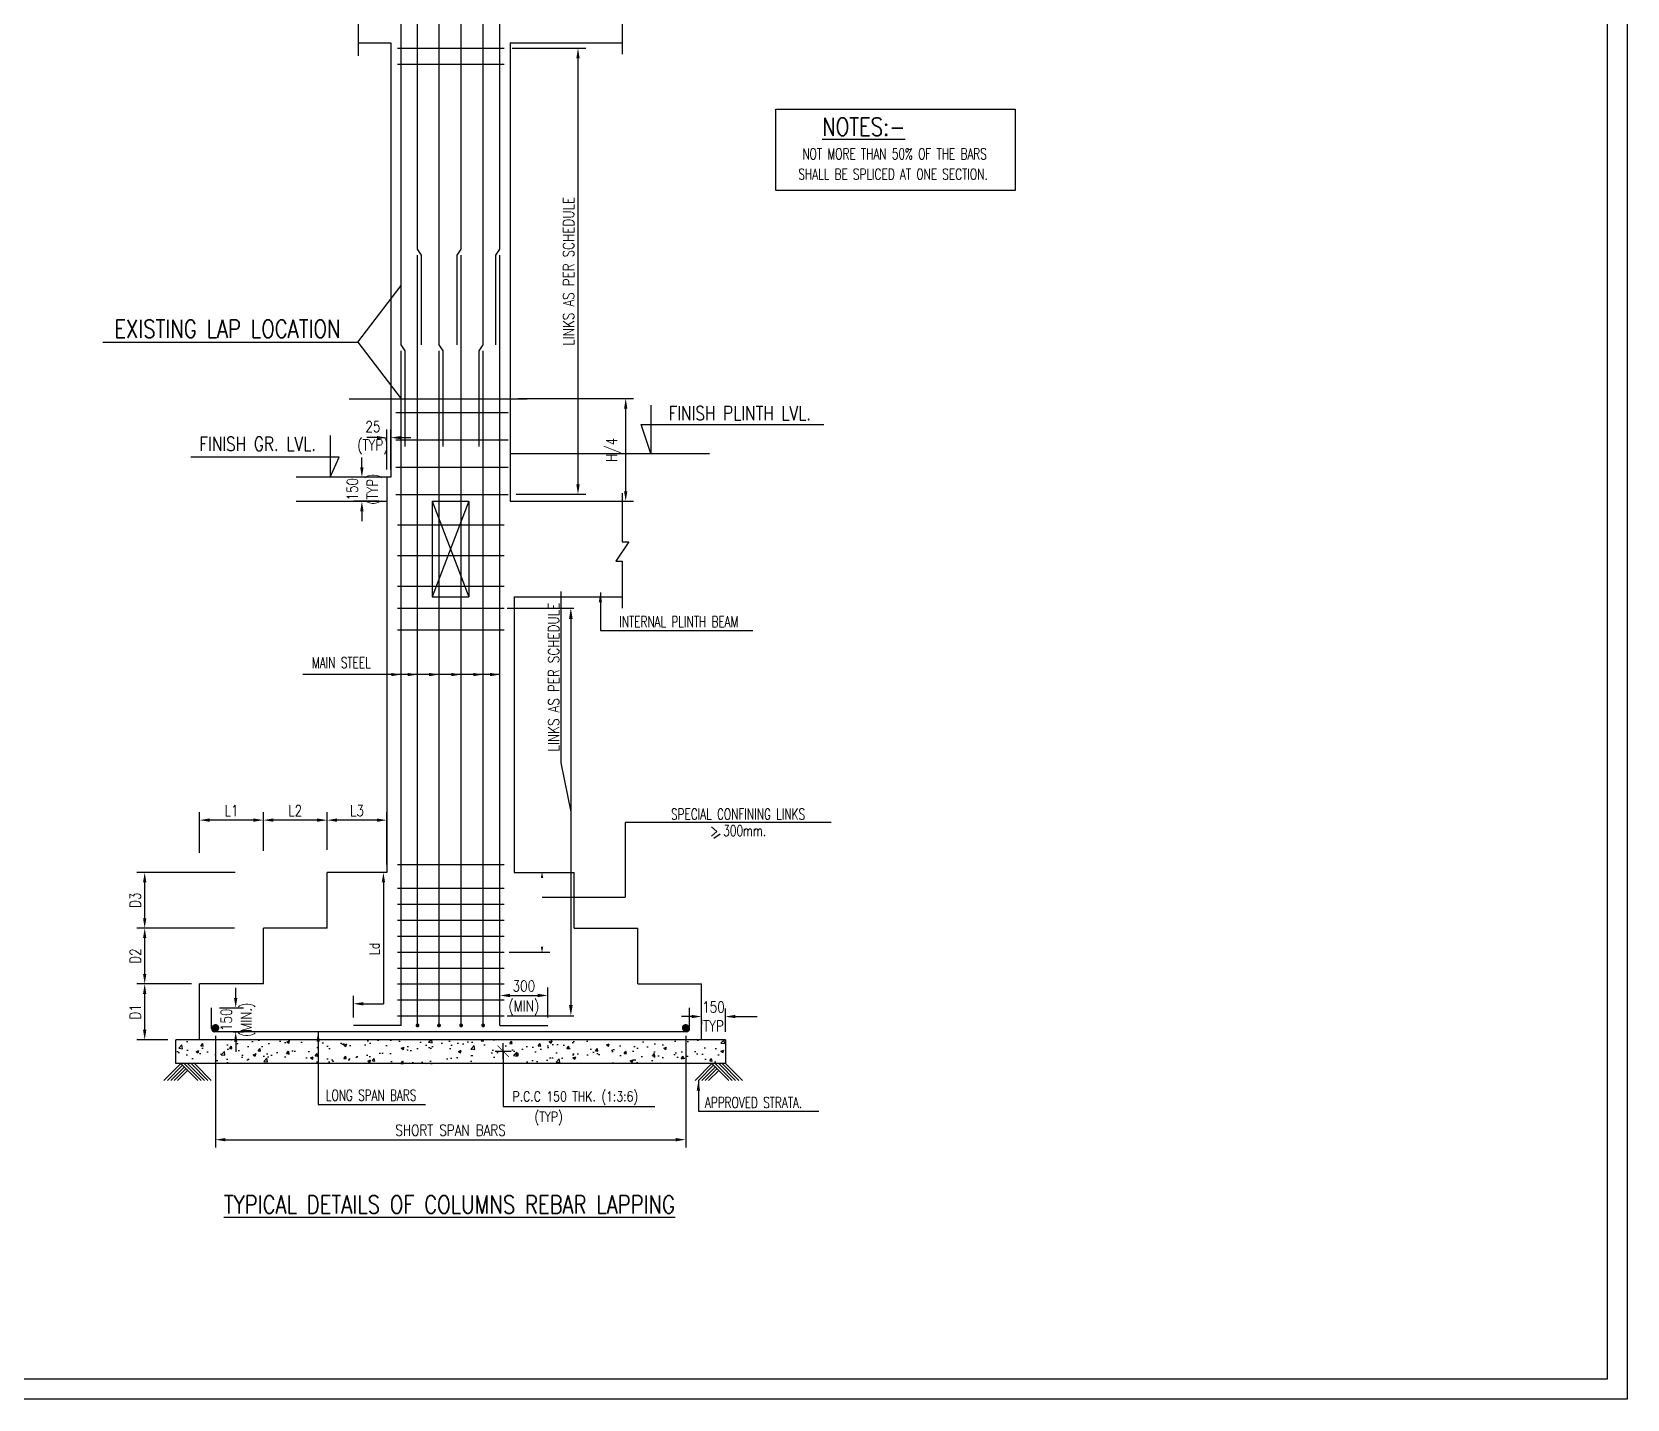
# Model space of a CAD drawing. Extents: x 455722 to 896904, y -439105 to -272741.
# Drawn here: x 856861 to 896904, y -439105 to -404796 of the extents above; entities that cross this region are included whole.
import ezdxf
from ezdxf.enums import TextEntityAlignment as Align
from ezdxf.lldxf.tags import DXFTag

# ---------------------------------------------------------------- set-up
doc = ezdxf.new("R2010")
doc.units = 0
doc.header["$LTSCALE"] = 500
doc.header["$MEASUREMENT"] = 0
doc.layers.get('DEFPOINTS').update_dxf_attribs({"color": 4})
for name, color, linetype in [('CEN', 8, 'CENTER'), ('COL', 1, 'Continuous'), ('DIM', 5, 'Continuous'), ('FOOT', 4, 'Continuous'), ('FRAME', 6, 'Continuous'), ('LINK', 2, 'Continuous'), ('P.C.C.', 8, 'Continuous'), ('RING', 4, 'Continuous'), ('S-CONCRET LINE', 4, 'Continuous'), ('S-REINFORCEMENT', 6, 'Continuous'), ('S-TEXT-1', 4, 'Continuous'), ('S-TITLE', 6, 'Continuous'), ('TXT', 4, 'Continuous'), ('TXT1', 2, 'Continuous')]:
    doc.layers.add(name, color=color, linetype=linetype)
doc.styles.add('ROMAND', font='simplex.shx')
doc.styles.add('ROMANS', font='simplex.shx', dxfattribs={"width": 0.8, "height": 275, "bigfont": 'bigfont.shx'})
tags = doc.linetypes.add('CENTER', pattern=[2, 1.25, -0.25, 0.25, -0.25]).pattern_tags.tags
tags[10:11] = [DXFTag(74, 4), DXFTag(75, 0), DXFTag(340, '0'), DXFTag(46, 1.0), DXFTag(50, 0.0), DXFTag(44, 0.0), DXFTag(45, 0.0)]
tags[8:9] = [DXFTag(74, 4), DXFTag(75, 0), DXFTag(340, '0'), DXFTag(46, 1.0), DXFTag(50, 0.0), DXFTag(44, 0.0), DXFTag(45, 0.0)]
tags[6:7] = [DXFTag(74, 4), DXFTag(75, 0), DXFTag(340, '0'), DXFTag(46, 1.0), DXFTag(50, 0.0), DXFTag(44, 0.0), DXFTag(45, 0.0)]
tags[4:5] = [DXFTag(74, 4), DXFTag(75, 0), DXFTag(340, '0'), DXFTag(46, 1.0), DXFTag(50, 0.0), DXFTag(44, 0.0), DXFTag(45, 0.0)]
doc.dimstyles.new('Copy of INT2TIMES', dxfattribs={"dimtxt": 300, "dimasz": 275, "dimexe": 75, "dimexo": 75, "dimgap": 40, "dimtad": 1, "dimdec": 0, "dimlfac": 0.5, "dimrnd": 5, "dimzin": 0, "dimdsep": 46, "dimtxsty": 'ROMANS', "dimcen": -1, "dimclrd": 5, "dimclre": 5, "dimclrt": 4, "dimadec": 0, "dimazin": 0, "dimtfac": 1, "dimtdec": 0, "dimtix": 1, "dimtofl": 0, "dimtmove": 2, "dimatfit": 3, "dimfxl": 0, "dimtolj": 1, "dimtzin": 0, "dimarcsym": 0})
doc.dimstyles.new('dim25', dxfattribs={"dimtxt": 250, "dimasz": 250, "dimexe": 200, "dimexo": 200, "dimgap": 100, "dimtad": 1, "dimdec": 0, "dimlfac": 0.25, "dimzin": 0, "dimdsep": 46, "dimtxsty": 'ROMANS', "dimcen": 0, "dimclrd": 5, "dimclre": 5, "dimclrt": 4, "dimadec": 0, "dimazin": 0, "dimtfac": 1, "dimtdec": 0, "dimtix": 1, "dimtofl": 0, "dimtmove": 2, "dimatfit": 3, "dimfxl": 0, "dimtolj": 1, "dimtzin": 0, "dimlwd": -1, "dimlwe": -1, "dimarcsym": 0})
doc.dimstyles.new('INT$7', dxfattribs={"dimtxt": 9, "dimasz": 8, "dimexe": 8, "dimexo": 3, "dimgap": 2, "dimtad": 1, "dimdec": 0, "dimzin": 0, "dimdsep": 46, "dimtxsty": 'ROMANS', "dimblk": 'DIMTICK', "dimcen": -0.25, "dimclrd": 5, "dimclre": 5, "dimclrt": 4, "dimadec": 0, "dimazin": 0, "dimtfac": 1, "dimtdec": 0, "dimtix": 1, "dimtofl": 0, "dimtmove": 2, "dimatfit": 3, "dimldrblk": 'DIMTICK', "dimfxl": 0, "dimtolj": 1, "dimtzin": 0, "dimarcsym": 0})

# ---------------------------------------------------------------- blocks, each defined once
blk = doc.blocks.new('*D390')
at = {"layer": 'DEFPOINTS', "color": 0}
for p in [(861370, -429287), (861976, -429287), (861712, -429887)]:
    blk.add_point(p, dxfattribs=at)
at = {"layer": 'DIM', "color": 5}
for p, q in [((861976, -429037), (861976, -428787)), ((861570, -429287), (862176, -429287)), ((861912, -429887), (862176, -429887)), ((861976, -430137), (861976, -430387))]:
    blk.add_line(p, q, dxfattribs=at)
for points in [[(861934, -429037), (862017, -429037), (861976, -429287)], [(862017, -430137), (861934, -430137), (861976, -429887)]]:
    blk.add_solid(points, dxfattribs=at)
at = {"layer": 'DIM', "color": 4, "char_height": 275, "attachment_point": 5, "rotation": 90, "style": 'ROMANS'}
for s, insert in [('(MIN.)', (862285, -429587)), ('\\A1;150', (861738, -429587))]:
    blk.add_mtext(s, dxfattribs=dict(at, insert=insert))
blk = doc.blocks.new('*D391')
at = {"layer": 'DEFPOINTS', "color": 0}
for p in [(859692, -428687), (861070, -428687), (860470, -430087)]:
    blk.add_point(p, dxfattribs=at)
at = {"layer": 'DIM', "color": 5}
for p, q in [((860870, -428687), (859492, -428687)), ((859692, -429837), (859692, -428937)), ((860270, -430087), (859492, -430087))]:
    blk.add_line(p, q, dxfattribs=at)
for points in [[(859733, -428937), (859650, -428937), (859692, -428687)], [(859650, -429837), (859733, -429837), (859692, -430087)]]:
    blk.add_solid(points, dxfattribs=at)
at = {"layer": 'DIM', "color": 4, "insert": (859454, -429387), "char_height": 275, "attachment_point": 5, "rotation": 90, "style": 'ROMANS'}
blk.add_mtext('\\A1;D1', dxfattribs=at)
blk = doc.blocks.new('*D392')
at = {"layer": 'DEFPOINTS', "color": 0}
for p in [(859692, -427287), (862144, -427287), (861070, -428687)]:
    blk.add_point(p, dxfattribs=at)
at = {"layer": 'DIM', "color": 5}
for p, q in [((861944, -427287), (859492, -427287)), ((859692, -428437), (859692, -427537)), ((860870, -428687), (859492, -428687))]:
    blk.add_line(p, q, dxfattribs=at)
for points in [[(859733, -427537), (859650, -427537), (859692, -427287)], [(859650, -428437), (859733, -428437), (859692, -428687)]]:
    blk.add_solid(points, dxfattribs=at)
at = {"layer": 'DIM', "color": 4, "insert": (859454, -427987), "char_height": 275, "attachment_point": 5, "rotation": 90, "style": 'ROMANS'}
blk.add_mtext('\\A1;D2', dxfattribs=at)
blk = doc.blocks.new('*D393')
at = {"layer": 'DEFPOINTS', "color": 0}
for p in [(859692, -425887), (862164, -425887), (862144, -427287)]:
    blk.add_point(p, dxfattribs=at)
at = {"layer": 'DIM', "color": 5}
for p, q in [((861964, -425887), (859492, -425887)), ((859692, -427037), (859692, -426137)), ((861944, -427287), (859492, -427287))]:
    blk.add_line(p, q, dxfattribs=at)
for points in [[(859733, -426137), (859650, -426137), (859692, -425887)], [(859650, -427037), (859733, -427037), (859692, -427287)]]:
    blk.add_solid(points, dxfattribs=at)
at = {"layer": 'DIM', "color": 4, "insert": (859454, -426587), "char_height": 275, "attachment_point": 5, "rotation": 90, "style": 'ROMANS'}
blk.add_mtext('\\A1;D3', dxfattribs=at)
blk = doc.blocks.new('*D394')
at = {"layer": 'DEFPOINTS', "color": 0}
for p in [(864270, -424576), (864270, -425520), (865770, -425887)]:
    blk.add_point(p, dxfattribs=at)
at = {"layer": 'DIM', "color": 5}
for p, q in [((864270, -425320), (864270, -424376)), ((865770, -425687), (865770, -424376)), ((865520, -424576), (864520, -424576))]:
    blk.add_line(p, q, dxfattribs=at)
for points in [[(864520, -424534), (864520, -424617), (864270, -424576)], [(865520, -424617), (865520, -424534), (865770, -424576)]]:
    blk.add_solid(points, dxfattribs=at)
at = {"layer": 'DIM', "color": 4, "insert": (865020, -424338), "char_height": 275, "attachment_point": 5, "style": 'ROMANS'}
blk.add_mtext('\\A1;L3', dxfattribs=at)
blk = doc.blocks.new('*D395')
at = {"layer": 'DEFPOINTS', "color": 0}
for p in [(862670, -424576), (862670, -425548), (864270, -425520)]:
    blk.add_point(p, dxfattribs=at)
at = {"layer": 'DIM', "color": 5}
for p, q in [((862670, -425348), (862670, -424376)), ((864270, -425320), (864270, -424376)), ((864020, -424576), (862920, -424576))]:
    blk.add_line(p, q, dxfattribs=at)
for points in [[(862920, -424534), (862920, -424617), (862670, -424576)], [(864020, -424617), (864020, -424534), (864270, -424576)]]:
    blk.add_solid(points, dxfattribs=at)
at = {"layer": 'DIM', "color": 4, "insert": (863470, -424338), "char_height": 275, "attachment_point": 5, "style": 'ROMANS'}
blk.add_mtext('\\A1;L2', dxfattribs=at)
blk = doc.blocks.new('*D396')
at = {"layer": 'DEFPOINTS', "color": 0}
for p in [(861070, -424576), (861070, -425595), (862670, -425548)]:
    blk.add_point(p, dxfattribs=at)
at = {"layer": 'DIM', "color": 5}
for p, q in [((861070, -425395), (861070, -424376)), ((862670, -425348), (862670, -424376)), ((862420, -424576), (861320, -424576))]:
    blk.add_line(p, q, dxfattribs=at)
for points in [[(861320, -424534), (861320, -424617), (861070, -424576)], [(862420, -424617), (862420, -424534), (862670, -424576)]]:
    blk.add_solid(points, dxfattribs=at)
at = {"layer": 'DIM', "color": 4, "insert": (861870, -424338), "char_height": 275, "attachment_point": 5, "style": 'ROMANS'}
blk.add_mtext('\\A1;L1', dxfattribs=at)
blk = doc.blocks.new('*D397')
at = {"layer": 'DEFPOINTS', "color": 0}
for p in [(873670, -429387), (874270, -429505), (874270, -430087)]:
    blk.add_point(p, dxfattribs=at)
at = {"layer": 'DIM', "color": 5}
for p, q in [((873420, -429505), (873170, -429505)), ((873670, -429587), (873670, -429705)), ((874270, -429887), (874270, -429305)), ((874520, -429505), (874770, -429505))]:
    blk.add_line(p, q, dxfattribs=at)
for points in [[(873420, -429546), (873420, -429463), (873670, -429505)], [(874520, -429463), (874520, -429546), (874270, -429505)]]:
    blk.add_solid(points, dxfattribs=at)
at = {"layer": 'DIM', "color": 4, "char_height": 275, "attachment_point": 5, "style": 'ROMANS'}
for s, insert in [('\\A1;150', (873970, -429267)), ('TYP', (873970, -429742))]:
    blk.add_mtext(s, dxfattribs=dict(at, insert=insert))
blk = doc.blocks.new('*D398')
at = {"layer": 'DEFPOINTS', "color": 0}
for p in [(865770, -415973), (865144, -416573), (865770, -416573)]:
    blk.add_point(p, dxfattribs=at)
at = {"layer": 'DIM', "color": 5, "linetype": 'Continuous'}
for p, q in [((865144, -415723), (865144, -415473)), ((865570, -415973), (864944, -415973)), ((865570, -416573), (864944, -416573)), ((865144, -416823), (865144, -417073))]:
    blk.add_line(p, q, dxfattribs=at)
at = {"layer": 'DIM', "color": 5}
for points in [[(865102, -415723), (865185, -415723), (865144, -415973)], [(865185, -416823), (865102, -416823), (865144, -416573)]]:
    blk.add_solid(points, dxfattribs=at)
at = {"layer": 'DIM', "color": 4, "char_height": 275, "attachment_point": 5, "rotation": 90, "style": 'ROMANS'}
for s, insert in [('\\A1;150', (864906, -416273)), ('(TYP)', (865453, -416273))]:
    blk.add_mtext(s, dxfattribs=dict(at, insert=insert))
blk = doc.blocks.new('*D399')
at = {"layer": 'DEFPOINTS', "color": 0}
for p in [(868718, -419253), (868718, -429487), (870389, -429487)]:
    blk.add_point(p, dxfattribs=at)
at = {"layer": 'DIM', "color": 5, "lineweight": -2, "ltscale": 2}
for p, q in [((870135, -418836), (870135, -423138)), ((868793, -419253), (870464, -419253)), ((870389, -419528), (870389, -429212)), ((870135, -423138), (870389, -424370)), ((868793, -429487), (870464, -429487))]:
    blk.add_line(p, q, dxfattribs=at)
at = {"layer": 'DIM', "color": 5}
for points in [[(870435, -419528), (870343, -419528), (870389, -419253)], [(870343, -429212), (870435, -429212), (870389, -429487)]]:
    blk.add_solid(points, dxfattribs=at)
at = {"layer": 'DIM', "color": 4, "insert": (869957, -420987), "char_height": 275, "attachment_point": 5, "rotation": 90, "style": 'ROMANS'}
blk.add_mtext('\\A1;LINKS AS PER SCHEDULE \\P', dxfattribs=at)
blk = doc.blocks.new('*D400')
at = {"layer": 'DEFPOINTS', "color": 0}
for p in [(868718, -405207), (868818, -416400), (870568, -416400)]:
    blk.add_point(p, dxfattribs=at)
at = {"layer": 'DIM', "color": 5}
for p, q in [((868918, -405207), (870768, -405207)), ((870568, -405457), (870568, -416150)), ((869018, -416400), (870768, -416400))]:
    blk.add_line(p, q, dxfattribs=at)
for points in [[(870610, -405457), (870527, -405457), (870568, -405207)], [(870527, -416150), (870610, -416150), (870568, -416400)]]:
    blk.add_solid(points, dxfattribs=at)
at = {"layer": 'DIM', "color": 4, "insert": (870331, -410804), "char_height": 275, "attachment_point": 5, "rotation": 90, "style": 'ROMANS'}
blk.add_mtext('\\A1;LINKS AS PER SCHEDULE', dxfattribs=at)
blk = doc.blocks.new('*D405')
at = {"layer": 'DEFPOINTS', "color": 0}
for p in [(869810, -428976), (868610, -429728), (869810, -429728)]:
    blk.add_point(p, dxfattribs=at)
at = {"layer": 'DIM', "color": 5}
for p, q in [((868610, -429528), (868610, -428776)), ((869810, -429528), (869810, -428776)), ((868860, -428976), (869560, -428976))]:
    blk.add_line(p, q, dxfattribs=at)
for points in [[(868860, -428934), (868860, -429018), (868610, -428976)], [(869560, -429018), (869560, -428934), (869810, -428976)]]:
    blk.add_solid(points, dxfattribs=at)
at = {"layer": 'DIM', "color": 4, "char_height": 275, "attachment_point": 5, "style": 'ROMANS'}
for s, insert in [('\\A1;300', (869210, -428739)), ('(MIN)', (869210, -429286))]:
    blk.add_mtext(s, dxfattribs=dict(at, insert=insert))
blk = doc.blocks.new('DIMTICK')
for p, q in [((-1, 0), (1, 0)), ((0, 1), (0, -1))]:
    blk.add_line(p, q)
at = {"color": 2, "const_width": 0.1}
blk.add_lwpolyline([(0.71, 0.71), (-0.71, -0.71)], dxfattribs=at)
blk = doc.blocks.new('*D406')
at = {"layer": 'DEFPOINTS', "color": 0}
for p in [(861468, -429790), (873272, -429790), (873272, -432595)]:
    blk.add_point(p, dxfattribs=at)
at = {"layer": 'DIM', "color": 5}
for p, q in [((861468, -429990), (861468, -432795)), ((873272, -429990), (873272, -432795)), ((861718, -432595), (873022, -432595))]:
    blk.add_line(p, q, dxfattribs=at)
for points in [[(861718, -432553), (861718, -432636), (861468, -432595)], [(873022, -432636), (873022, -432553), (873272, -432595)]]:
    blk.add_solid(points, dxfattribs=at)
at = {"layer": 'DIM', "color": 4, "insert": (867370, -432357), "char_height": 275, "attachment_point": 5, "style": 'ROMANS'}
blk.add_mtext('\\A1;SHORT SPAN BARS', dxfattribs=at)
blk = doc.blocks.new('*D410')
at = {"layer": 'DEFPOINTS', "color": 0}
for p in [(865770, -414977), (865770, -415973), (865870, -415973)]:
    blk.add_point(p, dxfattribs=at)
at = {"layer": 'DIM', "color": 5}
for p, q in [((865770, -415773), (865770, -414777)), ((865870, -415773), (865870, -414777)), ((865520, -414977), (865270, -414977)), ((866120, -414977), (866370, -414977))]:
    blk.add_line(p, q, dxfattribs=at)
for points in [[(865520, -415019), (865520, -414936), (865770, -414977)], [(866120, -414936), (866120, -415019), (865870, -414977)]]:
    blk.add_solid(points, dxfattribs=at)
at = {"layer": 'DIM', "color": 4, "insert": (865420, -414977), "char_height": 275, "attachment_point": 5, "style": 'ROMANS'}
blk.add_mtext('\\A1;25\\P(TYP)', dxfattribs=at)
blk = doc.blocks.new('*D411')
at = {"layer": 'DEFPOINTS', "color": 0}
for p in [(868870, -413998), (871766, -413998), (871071, -416573)]:
    blk.add_point(p, dxfattribs=at)
at = {"layer": 'DIM', "color": 5}
for p, q in [((869070, -413998), (871966, -413998)), ((871766, -416323), (871766, -414248)), ((871271, -416573), (871966, -416573))]:
    blk.add_line(p, q, dxfattribs=at)
for points in [[(871808, -414248), (871725, -414248), (871766, -413998)], [(871725, -416323), (871808, -416323), (871766, -416573)]]:
    blk.add_solid(points, dxfattribs=at)
at = {"layer": 'DIM', "color": 4, "insert": (871457, -415286), "char_height": 275, "attachment_point": 5, "rotation": 90, "style": 'ROMANS'}
blk.add_mtext('\\A1;H/4', dxfattribs=at)

msp = doc.modelspace()

# ---------------------------------------------------------------- hatches: boundary and pattern name
at = {"layer": 'P.C.C.'}
h = msp.add_hatch(dxfattribs=at)
h.set_pattern_fill('AR-CONC', color=256, scale=100, style=0)
h.set_pattern_definition([(50, (176035.6, -519056.06), (717.2602, -62.75213), [75, -825]), (355, (176035.6, -519056.06), (-138.7513, 752.1921), [60, -660]), (100.4514, (176095.4, -519061.3), (578.5094, 689.43954), [63.7402, -701.1421]), (46.1842, (176035.6, -518856.1), (1067.241, -165.519), [112.5, -1237.5]), (96.6356, (176124.6, -518869.9), (934.6627, 974.1179), [95.6103, -1051.713]), (351.1842, (176035.6, -518856.1), (934.662, 974.1186), [90, -990]), (21, (176135.6, -518906.06), (596.90705, -402.6189), [75, -825]), (326, (176135.6, -518906.06), (243.3153, 725.15005), [60, -660]), (71.4514, (176185.36, -518939.6), (840.2226, 322.5305), [63.7402, -701.1421]), (37.5, (176035.61, -519056.06), (12.159855, 332.89385), [0, -652, 0, -670, 0, -662.5]), (7.5, (176035.6, -519056.06), (263.06954, 394.41171), [0, -382, 0, -637, 0, -252.5]), (327.5, (175812.61, -519056.06), (533.82244, -22.55487), [0, -250, 0, -780, 0, -1035]), (317.5, (175712.6, -519056.06), (583.18617, 100.10498), [0, -325, 0, -518, 0, -735])])
h.paths.add_polyline_path([(865325.002, -430086.642), (865325.002, -430686.642), (874270.114, -430686.642), (874270.114, -430086.642)])
h.paths.add_polyline_path([(865325.002, -430686.642), (865325.002, -430086.642), (860470.114, -430086.642), (860470.114, -430686.642)])

# ---------------------------------------------------------------- linework, layer by layer
at = {"color": 1}
for points in [[(835172.5, -311494), (896903.5, -311494), (896903.5, -439104.5), (835172.5, -439104.5)], [(835672.5, -311994), (896403.5, -311994), (896403.5, -438604.5), (835672.5, -438604.5)]]:
    msp.add_lwpolyline(points, close=True, dxfattribs=at)
at = {"layer": 'CEN'}
msp.add_line((864825.503, -414000.269), (869295.503, -414000.269), dxfattribs=at)
at = {"layer": 'CEN', "linetype": 'Continuous'}
msp.add_line((868839.881, -427886.642), (869858.881, -427886.642), dxfattribs=at)
at = {"layer": 'COL', "linetype": 'Continuous', "const_width": 48}
for points in [[(866517.89, -429727.642, 1), (866565.89, -429727.642, 1)], [(867056.308, -429727.642, 1), (867104.308, -429727.642, 1)], [(867611.134, -429727.642, 1), (867659.134, -429727.642, 1)], [(868163.746, -429727.642, 1), (868211.746, -429727.642, 1)]]:
    msp.add_lwpolyline(points, format="xyb", close=True, dxfattribs=at)
at = {"layer": 'DIM'}
for p, q in [((865043.886, -412580.075), (866130.114, -411159.882)), ((858640, -412580.075), (865043.886, -412580.075)), ((865043.886, -412580.075), (866130.114, -414000.269)), ((866910.114, -416573.381), (867830.114, -418973.381)), ((867830.114, -416573.381), (866910.114, -418973.381)), ((876924.997, -424632.204), (871756.243, -424632.204)), ((871756.243, -424632.204), (871756.243, -426510.009)), ((869665.954, -426510.009), (871756.243, -426510.009)), ((874350.114, -429504.559), (875069.114, -429504.559))]:
    msp.add_line(p, q, dxfattribs=at)
at = {"layer": 'DIM', "color": 3}
msp.add_line((868870.114, -415373.381), (873870.408, -415373.381), dxfattribs=at)
at = {"layer": 'DIM', "color": 3, "linetype": 'Continuous'}
msp.add_line((865870.114, -415973.381), (863492.503, -415973.381), dxfattribs=at)
at = {"layer": 'DIM', "color": 5}
for p, q in [((865671.249, -425886.642), (865484.249, -425886.642)), ((865684.249, -426136.642), (865684.249, -429184.855)), ((864930.114, -429527.642), (864930.114, -428984.855)), ((865180.114, -429184.855), (865684.249, -429184.855))]:
    msp.add_line(p, q, dxfattribs=at)
at = {"layer": 'DIM', "color": 8}
for points in [[(865054.517, -402460.421), (865054.517, -403635.469), (865220.881, -403635.469), (864888.153, -404122.286), (865054.517, -404122.286), (865054.517, -405393.466)], [(871681.302, -402460.421), (871681.302, -403661.6), (871847.666, -403661.6), (871514.937, -404148.417), (871681.302, -404148.417), (871681.302, -405352.337)], [(871681.302, -416367.429), (871681.302, -417590.822), (871847.666, -417590.822), (871514.937, -418077.639), (871681.302, -418077.639), (871681.302, -419259.346)]]:
    msp.add_lwpolyline(points, dxfattribs=at)
at = {"layer": 'DIM', "flags": 128}
msp.add_lwpolyline([(869665.954, -427750.202, 61.213, 0, 0), (869665.954, -427903.132, 0, 0, 0), (869665.954, -426861.447, 0, 0, 0), (869665.954, -425873.762, 0, 61.213, 0), (869665.954, -426026.692, 0, 0, 0)], format="xyseb", dxfattribs=at)
at = {"layer": 'DIM', "color": 5}
for points in [[(865642.582, -426136.642), (865725.916, -426136.642), (865684.249, -425886.642)], [(865180.114, -429143.188), (865180.114, -429226.521), (864930.114, -429184.855)]]:
    msp.add_solid(points, dxfattribs=at)
at = {"layer": 'FOOT', "linetype": 'Continuous'}
msp.add_lwpolyline([(875534.995, -406731.019), (881542.871, -406731.019), (881542.871, -408771.602), (875534.995, -408771.602)], close=True, dxfattribs=at)
at = {"layer": 'FRAME'}
for centre, start, end in [((861450.114, -429806.642), 180, 270), ((873290.114, -429806.642), 270, 0)]:
    msp.add_arc(centre, 80, start, end, dxfattribs=at)
at = {"layer": 'LINK'}
for p, q in [((866037.377, -405206.765), (868717.923, -405206.765)), ((866037.377, -405606.765), (868717.923, -405606.765)), ((865993.877, -414342.467), (868817.923, -414342.467)), ((865993.877, -415028.467), (868817.923, -415028.467)), ((865993.877, -415714.467), (868817.923, -415714.467)), ((865997.377, -416400.467), (868817.923, -416400.467)), ((866037.377, -417168.792), (868717.923, -417168.792)), ((866037.377, -417937.117), (868717.923, -417937.117)), ((866037.377, -418705.442), (868717.923, -418705.442)), ((866037.377, -419252.621), (868717.923, -419252.621)), ((866037.377, -419799.801), (868717.923, -419799.801)), ((866037.377, -425693.316), (868717.923, -425693.316)), ((866037.377, -426286.642), (868717.923, -426286.642)), ((866037.377, -426686.642), (868717.923, -426686.642)), ((866037.377, -427086.642), (868717.923, -427086.642)), ((866037.377, -427486.642), (868717.923, -427486.642)), ((866037.377, -427886.642), (868717.923, -427886.642)), ((866037.377, -428286.642), (868717.923, -428286.642)), ((866037.377, -428686.642), (868717.923, -428686.642)), ((866037.377, -429086.642), (868717.923, -429086.642)), ((866037.377, -429486.642), (868717.923, -429486.642))]:
    msp.add_line(p, q, dxfattribs=at)
at = {"layer": 'RING', "linetype": 'Continuous'}
for p, q in [((860175.85, -431110.906), (860600.114, -430686.642)), ((860260.703, -431110.906), (860642.541, -430729.068)), ((860345.556, -431110.906), (860684.967, -430771.495)), ((860430.409, -431110.906), (860727.394, -430813.921)), ((860515.262, -431110.906), (860769.82, -430856.347)), ((861024.379, -431110.906), (860600.114, -430686.642)), ((861109.231, -431110.906), (860684.967, -430686.642)), ((861194.084, -431110.906), (860769.82, -430686.642)), ((861278.937, -431110.906), (860854.673, -430686.642)), ((861363.79, -431110.906), (860939.526, -430686.642)), ((873506.439, -431110.906), (873930.703, -430686.642)), ((873591.292, -431110.906), (873973.13, -430729.068)), ((873676.145, -431110.906), (874015.556, -430771.495)), ((873760.998, -431110.906), (874057.982, -430813.921)), ((873845.85, -431110.906), (874100.409, -430856.347)), ((874354.967, -431110.906), (873930.703, -430686.642)), ((874439.82, -431110.906), (874015.556, -430686.642)), ((874524.673, -431110.906), (874100.409, -430686.642)), ((874609.526, -431110.906), (874185.262, -430686.642)), ((874694.379, -431110.906), (874270.114, -430686.642))]:
    msp.add_line(p, q, dxfattribs=at)
at = {"layer": 'S-CONCRET LINE', "color": 130, "linetype": 'Continuous'}
for p, q in [((865054.517, -405073.381), (865870.114, -405073.381)), ((865870.114, -405073.381), (865870.114, -415973.381)), ((868870.114, -405073.381), (868870.114, -416573.381)), ((868870.114, -405073.381), (871681.302, -405073.381)), ((865770.114, -415973.381), (865770.114, -425886.642)), ((863493.5, -416573.381), (865770.114, -416573.381)), ((866910.114, -416573.381), (867830.114, -416573.381)), ((866910.114, -416573.381), (866910.114, -418973.381)), ((867830.114, -416573.381), (867830.114, -418973.381)), ((868870.114, -416573.381), (871681.302, -416573.381)), ((866910.114, -418973.381), (867830.114, -418973.381)), ((868970.114, -418973.381), (871681.302, -418973.381)), ((868970.114, -418973.381), (868970.114, -425886.642)), ((864270.114, -427286.642), (864270.114, -425886.642)), ((865770.114, -425886.642), (864270.114, -425886.642)), ((868970.114, -425886.642), (870470.114, -425886.642)), ((870470.114, -427286.642), (870470.114, -425886.642)), ((864270.114, -427286.642), (862670.114, -427286.642)), ((862670.114, -428686.642), (862670.114, -427286.642)), ((870470.114, -427286.642), (872070.114, -427286.642)), ((872070.114, -428686.642), (872070.114, -427286.642)), ((861070.114, -430086.642), (861070.114, -428686.642)), ((862670.114, -428686.642), (861070.114, -428686.642)), ((872070.114, -428686.642), (873670.114, -428686.642)), ((873670.114, -430086.642), (873670.114, -428686.642)), ((874270.114, -430086.642), (860470.114, -430086.642)), ((860470.114, -430686.642), (860470.114, -430086.642)), ((874270.114, -430086.642), (874270.114, -430686.642)), ((874270.114, -430686.642), (860470.114, -430686.642))]:
    msp.add_line(p, q, dxfattribs=at)
at = {"layer": 'S-REINFORCEMENT'}
for p, q in [((866541.89, -410259.466), (866541.89, -396759.631)), ((867635.134, -410259.466), (867635.134, -396759.631)), ((868610.114, -410259.466), (868610.114, -396759.631)), ((866130.114, -412650.467), (866130.114, -396945.631)), ((867080.308, -412650.467), (867080.308, -396945.631)), ((868187.746, -412650.467), (868187.746, -396945.631)), ((866641.89, -410400.467), (866541.89, -410250.467)), ((866541.89, -429691.907), (866541.89, -410400.467)), ((866641.89, -412650.467), (866641.89, -410400.467)), ((867535.134, -410400.467), (867635.134, -410250.467)), ((867535.134, -412650.467), (867535.134, -410400.467)), ((867635.134, -429691.907), (867635.134, -410400.467)), ((868510.114, -410400.467), (868610.114, -410250.467)), ((868510.114, -412650.467), (868510.114, -410400.467)), ((868610.114, -429727.642), (868610.114, -410400.467)), ((866230.114, -412800.467), (866130.114, -412650.467)), ((866130.114, -429727.642), (866130.114, -412800.467)), ((866230.114, -415200.467), (866230.114, -412800.467)), ((867180.308, -412800.467), (867080.308, -412650.467)), ((867080.308, -429691.907), (867080.308, -412800.467)), ((867180.308, -415200.467), (867180.308, -412800.467)), ((868087.746, -412800.467), (868187.746, -412650.467)), ((868087.746, -415200.467), (868087.746, -412800.467)), ((868187.746, -429691.907), (868187.746, -412800.467)), ((867635.134, -419050.921), (867635.134, -416672.553)), ((861370.114, -429806.642), (861370.114, -429286.642)), ((873370.114, -429806.642), (873370.114, -429286.642)), ((873290.114, -429886.642), (861450.114, -429886.642)), ((866130.114, -429727.642), (864930.114, -429727.642)), ((868610.114, -429727.642), (869810.114, -429727.642))]:
    msp.add_line(p, q, dxfattribs=at)
at = {"layer": 'S-REINFORCEMENT', "linetype": 'Continuous', "const_width": 96}
for points in [[(861420.277, -429790.079, 1), (861516.277, -429790.079, 1)], [(873319.952, -429790.079, -1), (873223.952, -429790.079, -1)]]:
    msp.add_lwpolyline(points, format="xyb", close=True, dxfattribs=at)
at = {"layer": 'TXT', "linetype": 'ByBlock'}
msp.add_line((873975.251, -425029.363), (874134.519, -424916.896), dxfattribs=at)
at = {"layer": 'TXT1'}
for points in [[(872400.354, -414161.146), (872400.354, -415373.381), (872154.808, -414651.671), (876742.749, -414651.671)], [(864345.667, -414922.809), (864345.667, -415973.381), (864575.27, -415464.575), (860852.071, -415464.575)]]:
    msp.add_lwpolyline(points, dxfattribs=at)

# ---------------------------------------------------------------- texts
at = {"layer": 'DIM', "color": 4, "style": 'ROMANS', "width": 0.8}
for s, p in [('P.C.C 150 THK. (1:3:6)', (868925.16, -431635.969)), ('(TYP)', (869476.66, -432146.962))]:
    msp.add_text(s, height=250, dxfattribs=at).set_placement(p)
at = {"layer": 'DIM', "color": 4, "insert": (865459.249, -427807.142), "char_height": 250, "attachment_point": 5, "rotation": 90, "style": 'ROMANS'}
msp.add_mtext('\\A1;Ld', dxfattribs=at)
at = {"layer": 'S-TEXT-1', "linetype": 'ByBlock', "style": 'ROMANS', "width": 0.7}
for s, p in [(' NOT MORE THAN 50% OF THE BARS', (878450.72, -407856.76)), ('SHALL BE SPLICED AT ONE SECTION.', (878476.796, -408365.948)), ('MAIN STEEL', (864626.372, -420623.526)), ('SPECIAL CONFINING LINKS', (874587.013, -424424.919)), ('> 300mm.', (874587.013, -424839.94))]:
    msp.add_text(s, height=275, dxfattribs=at).set_placement(p, align=Align.MIDDLE)
at = {"layer": 'S-TEXT-1', "style": 'ROMANS', "width": 0.7}
msp.add_text('INTERNAL PLINTH BEAM', height=275, dxfattribs=at).set_placement((873099.208, -419598.482), align=Align.MIDDLE)
for s, p in [('LONG SPAN BARS', (864241.427, -431616.821)), ('APPROVED STRATA.', (873755.621, -431799.193))]:
    msp.add_text(s, height=275, dxfattribs=at).set_placement(p)
at = {"layer": 'S-TITLE', "style": 'ROMANS', "width": 0.8}
msp.add_text('%%UNOTES:-', height=450, dxfattribs=at).set_placement((877741.3, -407400.207), align=Align.CENTER)
for s, p in [('EXISTING LAP LOCATION', (861769.455, -412247.056)), ('%%UTYPICAL DETAILS OF COLUMNS REBAR LAPPING', (867341.731, -434222.745))]:
    msp.add_text(s, height=450, dxfattribs=at).set_placement(p, align=Align.MIDDLE)
at = {"layer": 'TXT1', "style": 'ROMAND', "width": 0.8}
for s, p in [('FINISH PLINTH LVL.', (874630.064, -414361.652)), ('FINISH GR. LVL.', (862528.455, -415131.556))]:
    msp.add_text(s, height=350, dxfattribs=at).set_placement(p, align=Align.MIDDLE)

# ---------------------------------------------------------------- dimensions: what is measured, and where the dimension line sits
at = {"layer": 'DIM'}
for base, p1, p2, angle, text, picture, middle in [((870568.249, -416400.467), (868717.923, -405206.765), (868817.923, -416400.467), 90, 'LINKS AS PER SCHEDULE', '*D400', (870330.749, -410803.616)), ((871766.35, -413998.381), (871071.236, -416573.381), (868870.114, -413998.381), 270, 'H/4', '*D411', (871456.827, -415285.881)), ((859691.614, -425886.642), (862144.114, -427286.642), (862164.114, -425886.642), 90, 'D3', '*D393', (859454.114, -426586.642)), ((859691.614, -427286.642), (861070.114, -428686.642), (862144.114, -427286.642), 90, 'D2', '*D392', (859454.114, -427986.642)), ((859691.614, -428686.642), (860470.114, -430086.642), (861070.114, -428686.642), 90, 'D1', '*D391', (859454.114, -429386.642)), ((861975.508, -429286.642), (861711.889, -429886.642), (861370.114, -429286.642), 90, '<>\\X(MIN.)', '*D390', (861975.508, -429586.642))]:
    dim = msp.add_linear_dim(base=base, p1=p1, p2=p2, angle=angle, text=text, dimstyle='dim25', dxfattribs=at)
    dim.commit()
    dim.dimension.update_dxf_attribs({"geometry": picture, "text_midpoint": middle})
dim = msp.add_linear_dim(base=(865770.114, -414977.451), p1=(865870.114, -415973.381), p2=(865770.114, -415973.381), text='<>\\X(TYP)', dimstyle='dim25', dxfattribs=at)
dim.commit()
dim.dimension.update_dxf_attribs({"geometry": '*D410', "text_midpoint": (865420.132, -414977.451), "dimtype": 160})
at = {"layer": 'DIM', "color": 3, "linetype": 'Continuous'}
dim = msp.add_linear_dim(base=(865143.749, -416573.381), p1=(865770.114, -415973.381), p2=(865770.114, -416573.381), angle=90, text='<>\\X(TYP)', dimstyle='dim25', dxfattribs=at)
dim.commit()
dim.dimension.update_dxf_attribs({"geometry": '*D398', "text_midpoint": (865143.749, -416273.381)})
at = {"layer": 'DIM', "ltscale": 2}
dim = msp.add_linear_dim(base=(870389.249, -429486.642), p1=(868717.923, -419252.621), p2=(868717.923, -429486.642), angle=90, text='LINKS AS PER SCHEDULE \\X', dimstyle='Copy of INT2TIMES', override={"dimtxt": 275, "dimtmove": 1}, dxfattribs=at)
dim.commit()
dim.dimension.update_dxf_attribs({"geometry": '*D399', "text_midpoint": (870134.9, -423098.088), "dimtype": 160})
at = {"layer": 'DIM'}
for base, p1, p2, text, picture, middle in [((861070.114, -424575.559), (862670.114, -425547.642), (861070.114, -425595.059), 'L1', '*D396', (861870.114, -424338.059)), ((862670.114, -424575.559), (864270.114, -425520.142), (862670.114, -425547.642), 'L2', '*D395', (863470.114, -424338.059)), ((864270.114, -424575.559), (865770.114, -425886.642), (864270.114, -425520.142), 'L3', '*D394', (865020.114, -424338.059)), ((869810.114, -428976.059), (868610.114, -429727.642), (869810.114, -429727.642), '<>\\X(MIN)', '*D405', (869210.114, -428976.059)), ((874270.114, -429504.559), (873670.114, -429386.642), (874270.114, -430086.642), '<>\\XTYP', '*D397', (873970.114, -429504.559)), ((873271.952, -432594.559), (861468.277, -429790.079), (873271.952, -429790.079), 'SHORT SPAN BARS', '*D406', (867370.114, -432357.059))]:
    dim = msp.add_linear_dim(base=base, p1=p1, p2=p2, text=text, dimstyle='dim25', dxfattribs=at)
    dim.commit()
    dim.dimension.update_dxf_attribs({"geometry": picture, "text_midpoint": middle})

# ---------------------------------------------------------------- leaders
for points in [[(871130.749, -418862.541), (871130.749, -419814.541), (874956.249, -419814.541)], [(866130.114, -420922.559), (863658.249, -420922.559)], [(868187.746, -420922.559), (863838.38, -420922.559)], [(866541.89, -420922.559), (864070.025, -420922.559)], [(868610.114, -420922.559), (864260.749, -420922.559)], [(867080.308, -420922.559), (864608.442, -420922.559)], [(867635.134, -420922.559), (865163.268, -420922.559)], [(864045.749, -429886.642), (864045.749, -431711.559), (866740.85, -431711.559)], [(873591.292, -431110.906), (873591.292, -431876.059), (876610.828, -431876.059)]]:
    msp.add_leader(points, dimstyle='dim25', dxfattribs=at)
at = {"layer": 'TXT'}
msp.add_leader([(868690.928, -430374.059), (868690.928, -431763.559), (872497.428, -431763.559)], dimstyle='INT$7', override={"dimasz": 200, "dimgap": 2, "dimtad": 0}, dxfattribs=at)

doc.saveas('drawing.dxf')
